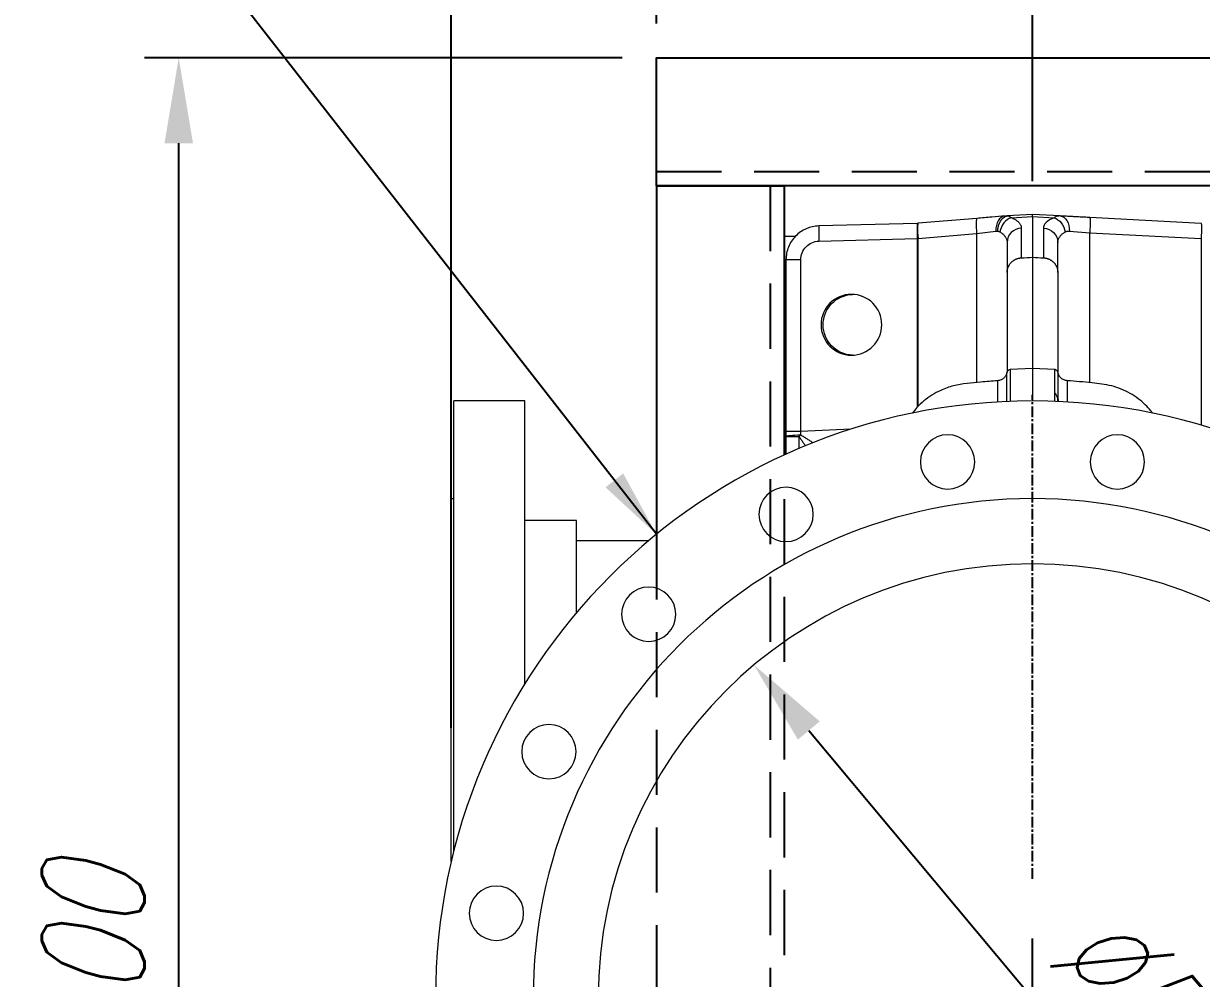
# Model space of a CAD drawing. Header units: millimetres. Extents: x -2122 to 22797, y 3569 to 89276.
# Drawn here: x -1198 to -509, y 82728 to 83286 of the extents above; entities that cross this region are included whole.
import ezdxf

# ---------------------------------------------------------------- set-up
doc = ezdxf.new("R2010")
doc.units = ezdxf.units.MM
doc.header["$LTSCALE"] = 20
doc.linetypes.add('CENTER', pattern=[2, 1.25, -0.25, 0.25, -0.25])
doc.linetypes.add('HIDDEN', pattern=[9.525, 6.35, -3.175])
doc.layers.add('IA-DIBUJO', color=3, linetype='Continuous', lineweight=30)
for name, color, linetype in [('IA-DIM', 7, 'Continuous'), ('IA-EJES', 4, 'CENTER'), ('IA-ESTRUCTURAS', 2, 'Continuous'), ('IA-SEGM', 1, 'HIDDEN'), ('IA-TEXT', 2, 'Continuous')]:
    doc.layers.add(name, color=color, linetype=linetype)
doc.styles.add('ING-AMB', font='romans.shx', dxfattribs={"width": 0.75, "oblique": 15})
doc.dimstyles.new('ING-AMB 16', dxfattribs={"dimscale": 16, "dimtxt": 3, "dimasz": 2.5, "dimexe": 1, "dimexo": 1, "dimgap": 1, "dimtad": 1, "dimdec": 0, "dimzin": 0, "dimdsep": 46, "dimtxsty": 'ING-AMB', "dimcen": 0.1, "dimclrd": 7, "dimclre": 7, "dimclrt": 2, "dimadec": 0, "dimazin": 0, "dimtfac": 1, "dimtdec": 0, "dimtmove": 0, "dimatfit": 0, "dimfxl": 1.25, "dimtfill": 1, "dimtolj": 1, "dimtzin": 0, "dimarcsym": 1})
doc.dimstyles.new('ING-AMB 20', dxfattribs={"dimscale": 20, "dimtxt": 3, "dimasz": 2.5, "dimexe": 1, "dimexo": 1, "dimgap": 1, "dimtad": 1, "dimdec": 0, "dimzin": 0, "dimdsep": 46, "dimtxsty": 'ING-AMB', "dimcen": 0.1, "dimclrd": 7, "dimclre": 7, "dimclrt": 2, "dimadec": 0, "dimazin": 0, "dimtfac": 1, "dimtdec": 0, "dimtmove": 0, "dimatfit": 0, "dimfxl": 1.25, "dimtolj": 1, "dimtzin": 0, "dimarcsym": 1})

# ---------------------------------------------------------------- blocks, each defined once
blk = doc.blocks.new('*U37')
at = {"layer": 'IA-EJES', "color": 0, "ltscale": 0.25, "transparency": 16777216}
blk.add_line((0, 69.85), (0, 352.75), dxfattribs=at)
at = {"layer": 'IA-EJES', "color": 0, "linetype": 'Continuous', "ltscale": 0.25, "transparency": 16777216}
blk.add_line((0, -34.925), (0, 34.925), dxfattribs=at)
blk = doc.blocks.new('*D38')
at = {"layer": 'Defpoints', "color": 0, "transparency": 16777216}
for p in [(-1107.3, 83266.24), (-827.86, 83266.24), (-827.86, 82166.24)]:
    blk.add_point(p, dxfattribs=at)
at = {"layer": 'IA-DIM', "color": 7, "lineweight": -2, "transparency": 16777216}
for p, q in [((-847.86, 83266.24), (-1127.3, 83266.24)), ((-1107.3, 82216.24), (-1107.3, 83216.24)), ((-847.86, 82166.24), (-1127.3, 82166.24))]:
    blk.add_line(p, q, dxfattribs=at)
at = {"layer": 'IA-DIM', "color": 7, "transparency": 16777216}
for points in [[(-1115.63, 83216.24), (-1098.97, 83216.24), (-1107.3, 83266.24)], [(-1115.63, 82216.24), (-1098.97, 82216.24), (-1107.3, 82166.24)]]:
    blk.add_solid(points, dxfattribs=at)
at = {"layer": 'IA-DIM', "color": 2, "transparency": 16777216, "insert": (-1157.3, 82716.24), "char_height": 60, "attachment_point": 5, "rotation": 90, "style": 'ING-AMB'}
blk.add_mtext('\\A1;1100', dxfattribs=at)
blk = doc.blocks.new('A$C95565289')
at = {"color": 0, "linetype": 'Continuous', "lineweight": 0}
for centre, radius in [((-3202.48, 13552.85), 349.25), ((-3202.48, 13552.85), 292.1), ((-3202.48, 13552.85), 254), ((-3516.07, 13503.19), 15.88), ((-3485.38, 13408.71), 15.88), ((-3426.99, 13328.35), 15.88), ((-3346.62, 13269.96), 15.88), ((-3252.15, 13239.26), 15.88), ((-3152.82, 13239.26), 15.88)]:
    blk.add_circle(centre, radius, dxfattribs=at)
blk = doc.blocks.new('*D40')
at = {"layer": 'Defpoints', "color": 0, "transparency": 16777216}
for p in [(-770.77, 82911.12), (-444.95, 82521.37)]:
    blk.add_point(p, dxfattribs=at)
at = {"layer": 'IA-DIM', "color": 7, "lineweight": -2, "transparency": 16777216}
blk.add_line((-738.7, 82872.76), (-477.01, 82559.73), dxfattribs=at)
at = {"layer": 'IA-DIM', "color": 7, "transparency": 16777216}
for points in [[(-732.3, 82878.1), (-745.09, 82867.41), (-770.77, 82911.12)], [(-470.62, 82565.07), (-483.41, 82554.38), (-444.95, 82521.37)]]:
    blk.add_solid(points, dxfattribs=at)
at = {"layer": 'IA-DIM', "color": 2, "transparency": 16777216, "insert": (-529.15, 82700.05), "char_height": 60, "attachment_point": 5, "rotation": 309.89462, "style": 'ING-AMB'}
blk.add_mtext('\\A1;∅508', dxfattribs=at)
blk = doc.blocks.new('*D50')
at = {"layer": 'Defpoints', "color": 0, "transparency": 16777216}
for p in [(-947.86, 83685.46), (-607.86, 83174.02), (-947.86, 82854.38)]:
    blk.add_point(p, dxfattribs=at)
at = {"layer": 'IA-DIM', "color": 7, "lineweight": -2, "transparency": 16777216}
for p, q in [((-947.86, 82874.38), (-947.86, 83705.46)), ((-607.86, 83194.02), (-607.86, 83705.46)), ((-657.86, 83685.46), (-897.86, 83685.46))]:
    blk.add_line(p, q, dxfattribs=at)
at = {"layer": 'IA-DIM', "color": 7, "transparency": 16777216}
for points in [[(-897.86, 83693.79), (-897.86, 83677.13), (-947.86, 83685.46)], [(-657.86, 83693.79), (-657.86, 83677.13), (-607.86, 83685.46)]]:
    blk.add_solid(points, dxfattribs=at)
at = {"layer": 'IA-DIM', "color": 2, "transparency": 16777216, "insert": (-777.86, 83735.46), "char_height": 60, "attachment_point": 5, "style": 'ING-AMB'}
blk.add_mtext('\\A1;340', dxfattribs=at)
blk = doc.blocks.new('*D52')
at = {"layer": 'Defpoints', "color": 0, "transparency": 16777216}
for p in [(464.14, 83685.46), (-607.86, 83255.76), (464.14, 82767.28)]:
    blk.add_point(p, dxfattribs=at)
at = {"layer": 'IA-DIM', "color": 7, "lineweight": -2, "transparency": 16777216}
for p, q in [((-607.86, 83275.76), (-607.86, 83705.46)), ((464.14, 82787.28), (464.14, 83705.46)), ((-557.86, 83685.46), (414.14, 83685.46))]:
    blk.add_line(p, q, dxfattribs=at)
at = {"layer": 'IA-DIM', "color": 7, "transparency": 16777216}
for points in [[(-557.86, 83693.79), (-557.86, 83677.13), (-607.86, 83685.46)], [(414.14, 83693.79), (414.14, 83677.13), (464.14, 83685.46)]]:
    blk.add_solid(points, dxfattribs=at)
at = {"layer": 'IA-DIM', "color": 2, "transparency": 16777216, "insert": (-71.86, 83735.46), "char_height": 60, "attachment_point": 5, "style": 'ING-AMB'}
blk.add_mtext('\\A1;1072', dxfattribs=at)
blk = doc.blocks.new('*D117')
at = {"layer": 'Defpoints', "color": 0, "transparency": 16777216}
for p in [(-827.86, 83882.69), (-827.86, 83266.24), (2067.14, 83266.24)]:
    blk.add_point(p, dxfattribs=at)
at = {"layer": 'IA-DIM', "color": 7, "lineweight": -2, "transparency": 16777216}
for p, q in [((-827.86, 83286.24), (-827.86, 83902.69)), ((2067.14, 83286.24), (2067.14, 83902.69)), ((2017.14, 83882.69), (-777.86, 83882.69))]:
    blk.add_line(p, q, dxfattribs=at)
at = {"layer": 'IA-DIM', "color": 7, "transparency": 16777216}
for points in [[(-777.86, 83891.03), (-777.86, 83874.36), (-827.86, 83882.69)], [(2017.14, 83891.03), (2017.14, 83874.36), (2067.14, 83882.69)]]:
    blk.add_solid(points, dxfattribs=at)
at = {"layer": 'IA-DIM', "color": 2, "transparency": 16777216, "insert": (619.64, 83932.69), "char_height": 60, "attachment_point": 5, "style": 'ING-AMB'}
blk.add_mtext('\\A1;2895', dxfattribs=at)
blk = doc.blocks.new('*D118')
at = {"layer": 'Defpoints', "color": 0, "transparency": 16777216}
for p in [(2200.2, 84040.9), (-947.86, 82854.38), (2200.2, 82816.02)]:
    blk.add_point(p, dxfattribs=at)
at = {"layer": 'IA-DIM', "color": 7, "lineweight": -2, "transparency": 16777216}
for p, q in [((-947.86, 82874.38), (-947.86, 84060.9)), ((2200.2, 82836.02), (2200.2, 84060.9)), ((-897.86, 84040.9), (2150.2, 84040.9))]:
    blk.add_line(p, q, dxfattribs=at)
at = {"layer": 'IA-DIM', "color": 7, "transparency": 16777216}
for points in [[(-897.86, 84049.23), (-897.86, 84032.56), (-947.86, 84040.9)], [(2150.2, 84049.23), (2150.2, 84032.56), (2200.2, 84040.9)]]:
    blk.add_solid(points, dxfattribs=at)
at = {"layer": 'IA-DIM', "color": 2, "transparency": 16777216, "insert": (626.17, 84090.9), "char_height": 60, "attachment_point": 5, "style": 'ING-AMB'}
blk.add_mtext('\\A1;3148', dxfattribs=at)

msp = doc.modelspace()

# ---------------------------------------------------------------- linework, layer by layer
at = {"layer": 'IA-DIBUJO', "color": 3, "linetype": 'Continuous', "lineweight": 0}
for p, q in [((-640.43, 83172.25), (-674.71, 83169.37)), ((-622.67, 83173.74), (-624.06, 83173.62)), ((-607.86, 83174.52), (-622.67, 83173.74)), ((-620.36, 83172.67), (-607.86, 83173.33)), ((-591.64, 83173.67), (-607.86, 83174.52)), ((-607.86, 83173.33), (-607.86, 83174.52)), ((-607.86, 83173.33), (-607.86, 83149.52)), ((-607.86, 83173.33), (-595.22, 83172.66)), ((-509.16, 83169.34), (-574.32, 83172.76)), ((-675.23, 83169.33), (-732.82, 83167.83)), ((-675.19, 83169.34), (-675.23, 83169.33)), ((-674.71, 83169.37), (-674.85, 83169.35)), ((-640.53, 83163.39), (-629.25, 83164.76)), ((-614.25, 83149.2), (-614.25, 83166.57)), ((-601.46, 83166.51), (-601.46, 83149.2)), ((-586.26, 83164.79), (-574.32, 83163.88)), ((-746.66, 83161.65), (-752.86, 83161.65)), ((-732.82, 83158.94), (-675.23, 83160.45)), ((-675.23, 83160.45), (-675.23, 83061.83)), ((-675.23, 83160.45), (-675.21, 83160.45)), ((-674.87, 83160.5), (-674.81, 83160.51)), ((-674.81, 83160.51), (-640.53, 83163.39)), ((-674.81, 83062.26), (-674.81, 83160.51)), ((-640.53, 83163.39), (-640.53, 83076.29)), ((-622.67, 83158.23), (-622.67, 83140.71)), ((-593.04, 83140.71), (-593.04, 83158.17)), ((-574.32, 83076.18), (-574.32, 83163.88)), ((-574.32, 83163.88), (-509.16, 83160.47)), ((-509.16, 83160.47), (-509.16, 83051.26)), ((-752.06, 83148.08), (-752.06, 83047.61)), ((-743.4, 83148.08), (-752.06, 83148.08)), ((-743.4, 83047.61), (-743.4, 83148.08)), ((-607.86, 83149.52), (-607.86, 83084.52)), ((-752.86, 83066.2), (-752.86, 83141.2)), ((-752.06, 83141.2), (-752.86, 83141.2)), ((-622.67, 83140.71), (-622.67, 83082.54)), ((-593.04, 83140.71), (-593.04, 83082.54)), ((-607.86, 83084.52), (-620.92, 83083.83)), ((-594.79, 83083.83), (-607.86, 83084.52)), ((-946.33, 82802.32), (-946.33, 83065.49)), ((-904.93, 83065.49), (-946.33, 83065.49)), ((-904.93, 82899.88), (-904.93, 83065.49)), ((-752.06, 83066.2), (-752.86, 83066.2)), ((-752.06, 83047.61), (-752.06, 83044.71)), ((-743.4, 83047.61), (-752.06, 83047.61)), ((-714.09, 83048.94), (-743.4, 83047.61)), ((-752.06, 83044.52), (-752.06, 83044.71)), ((-752.06, 83044.52), (-752.06, 83034.33)), ((-744.33, 83044.52), (-752.06, 83044.52)), ((-744.33, 83037.72), (-744.33, 83044.52)), ((-947.86, 82796.09), (-947.86, 83008.34)), ((-946.33, 83008.34), (-947.86, 83008.34)), ((-874.7, 82995.64), (-904.93, 82995.64)), ((-874.7, 82941.56), (-874.7, 82995.64)), ((-832.4, 82983.74), (-874.7, 82983.74))]:
    msp.add_line(p, q, dxfattribs=at)
for centre, major_axis, ratio, start_param, end_param in [((-639.68, 83163.39), (-0.74, 8.86), 0.095491, 0, 1.56277), ((-623.31, 83164.76), (-0.74, 8.86), 0.665908, 0, 1.514885), ((-619.9, 83164.33), (-3.36, -8.23), 0.762689, -2.585241, -1.269296), ((-732.59, 83158.94), (-0.23, 8.89), 0.026168, 0, 1.570111), ((-674.99, 83160.45), (-0.23, 8.89), 0.026168, 0, 1.570111), ((-674.96, 83160.45), (-0.23, 8.89), 0.028592, 0, 1.570048), ((-674.1, 83160.5), (-0.74, 8.86), 0.08588, 0, 1.563578), ((-673.96, 83160.51), (-0.74, 8.86), 0.095491, 0, 1.56277), ((-613.78, 83158.23), (-8.89, 0), 0.939693, -1.518436, 0), ((-692.91, 83966.8), (17.6, -806.35), 0.054305, 0.002367, 0.010179), ((-508.91, 83171.58), (0.07, -11.13), 0.461214, -0.063438, -0.033236)]:
    msp.add_ellipse(centre, major_axis=major_axis, ratio=ratio, start_param=start_param, end_param=end_param, dxfattribs=at)
at = {"layer": 'IA-DIBUJO', "color": 3, "linetype": 'Continuous', "lineweight": 0, "extrusion": (0, 0, -1)}
for centre, major_axis, ratio, start_param, end_param in [((-621.32, 83153.99), (-1.35, 19.74), 0.034018, 0.000537, 0.113305), ((-595.68, 83164.32), (3.31, -8.25), 0.758652, -2.58975, -1.27558), ((-592.1, 83164.79), (0.47, 8.88), 0.656337, 0, 1.536413), ((-574.79, 83163.88), (0.47, 8.88), 0.052264, 0, 1.568057), ((-693.34, 83489.78), (18.34, -320.44), 0.135854, -0.003627, 0.004211), ((-601.93, 83158.17), (8.89, 0), 0.939693, -1.518436, 0), ((-508.91, 83173.79), (-5.13, 0.2), 0.866804, -1.585897, -1.555695), ((-509.63, 83160.47), (0.47, 8.88), 0.052264, 0, 1.568057), ((-713.78, 83110.04), (0, -17.78), 0.999657, -4.712389, 1.570796), ((-712.54, 83110.04), (17.8, 0), 0.998972, -3.141593, -1.605752), ((-712.54, 83110.04), (17.8, 0), 0.998972, 1.605752, 3.141593), ((-743.17, 83047.6), (0.4, 19.81), 0.011734, -1.671474, -1.570257), ((-743.17, 83044.71), (-8.89, 0), 0.101107, 0, 1.540164), ((-743.16, 83044.62), (6.28, 7.72), 0.085429, -1.653305, -1.511703)]:
    msp.add_ellipse(centre, major_axis=major_axis, ratio=ratio, start_param=start_param, end_param=end_param, dxfattribs=at)
at = {"layer": 'IA-DIBUJO', "color": 3, "linetype": 'Continuous', "lineweight": 0}
for points, knots in [([(-624.06, 83173.62), (-626.28, 83173.44), (-628.87, 83173.22), (-631.67, 83172.98), (-634.47, 83172.75), (-637.46, 83172.5), (-640.43, 83172.25)], [0.8403366, 0.8403366, 0.8403366, 0.8403366, 1.1575806, 1.1575806, 1.1575806, 1.4748248, 1.4748248, 1.4748248, 1.4748248]), ([(-622.64, 83173.58), (-622.77, 83173.56), (-622.91, 83173.53), (-623.04, 83173.49), (-623.17, 83173.45), (-623.3, 83173.4), (-623.44, 83173.35), (-623.54, 83173.31), (-623.65, 83173.27), (-623.75, 83173.22), (-623.92, 83173.15), (-624.08, 83173.06), (-624.24, 83172.97), (-624.41, 83172.87), (-624.57, 83172.76), (-624.73, 83172.65), (-624.75, 83172.63), (-624.78, 83172.61), (-624.81, 83172.59), (-624.94, 83172.5), (-625.06, 83172.4), (-625.18, 83172.29), (-625.31, 83172.18), (-625.43, 83172.07), (-625.55, 83171.95), (-625.62, 83171.87), (-625.7, 83171.8), (-625.77, 83171.72), (-625.88, 83171.6), (-625.98, 83171.48), (-626.08, 83171.36), (-626.18, 83171.24), (-626.28, 83171.11), (-626.37, 83170.98), (-626.46, 83170.86), (-626.54, 83170.74), (-626.62, 83170.61), (-626.72, 83170.46), (-626.82, 83170.3), (-626.91, 83170.14), (-627, 83169.97), (-627.09, 83169.81), (-627.18, 83169.64), (-627.23, 83169.54), (-627.28, 83169.43), (-627.32, 83169.33), (-627.39, 83169.19), (-627.45, 83169.05), (-627.51, 83168.9), (-627.57, 83168.75), (-627.62, 83168.6), (-627.68, 83168.45), (-627.73, 83168.3), (-627.78, 83168.15), (-627.83, 83167.99), (-627.84, 83167.96), (-627.85, 83167.93), (-627.86, 83167.9), (-627.91, 83167.71), (-627.96, 83167.52), (-628.01, 83167.33), (-628.06, 83167.14), (-628.1, 83166.94), (-628.13, 83166.75), (-628.16, 83166.62), (-628.18, 83166.5), (-628.2, 83166.38), (-628.23, 83166.19), (-628.25, 83166.01), (-628.28, 83165.83), (-628.28, 83165.75), (-628.29, 83165.67), (-628.3, 83165.59), (-628.31, 83165.47), (-628.32, 83165.35), (-628.33, 83165.24), (-628.34, 83165.12), (-628.34, 83165), (-628.35, 83164.88), (-628.35, 83164.85), (-628.35, 83164.82), (-628.35, 83164.79)], [0, 0, 0, 0, 0.000283757, 0.000283757, 0.000283757, 0.000569682, 0.000569682, 0.000569682, 0.000800321, 0.000800321, 0.000800321, 0.001168861, 0.001168861, 0.001168861, 0.001539334, 0.001539334, 0.001539334, 0.001600641, 0.001600641, 0.001600641, 0.00190103, 0.00190103, 0.00190103, 0.002204646, 0.002204646, 0.002204646, 0.002400962, 0.002400962, 0.002400962, 0.002675656, 0.002675656, 0.002675656, 0.002949858, 0.002949858, 0.002949858, 0.003201282, 0.003201282, 0.003201282, 0.003509579, 0.003509579, 0.003509579, 0.003820636, 0.003820636, 0.003820636, 0.004001603, 0.004001603, 0.004001603, 0.004251107, 0.004251107, 0.004251107, 0.004500601, 0.004500601, 0.004500601, 0.004750769, 0.004750769, 0.004750769, 0.004801924, 0.004801924, 0.004801924, 0.005105171, 0.005105171, 0.005105171, 0.005410147, 0.005410147, 0.005410147, 0.005602244, 0.005602244, 0.005602244, 0.005882859, 0.005882859, 0.005882859, 0.006002405, 0.006002405, 0.006002405, 0.006178936, 0.006178936, 0.006178936, 0.006356838, 0.006356838, 0.006356838, 0.006402565, 0.006402565, 0.006402565, 0.006402565]), ([(-622.59, 83173.62), (-622.58, 83173.61), (-622.59, 83173.61), (-622.59, 83173.6), (-622.59, 83173.6), (-622.6, 83173.59), (-622.61, 83173.59), (-622.62, 83173.59), (-622.63, 83173.59), (-622.64, 83173.58)], [0, 0, 0, 0, 0.0000654423, 0.0000654423, 0.0000654423, 0.0001095013, 0.0001095013, 0.0001095013, 0.0001308846, 0.0001308846, 0.0001308846, 0.0001308846]), ([(-614.25, 83166.57), (-614.25, 83166.76), (-614.26, 83166.96), (-614.32, 83167.34), (-614.37, 83167.53), (-614.49, 83167.91), (-614.56, 83168.11), (-614.75, 83168.49), (-614.85, 83168.68), (-615.1, 83169.06), (-615.24, 83169.24), (-615.52, 83169.58), (-615.67, 83169.74), (-616, 83170.07), (-616.19, 83170.25), (-616.61, 83170.59), (-616.83, 83170.76), (-617.3, 83171.09), (-617.55, 83171.25), (-618.07, 83171.57), (-618.35, 83171.72), (-618.91, 83172.02), (-619.2, 83172.16), (-619.78, 83172.43), (-620.07, 83172.55), (-620.36, 83172.67)], [4.8644364, 4.8644364, 4.8644364, 4.8644364, 4.9204346, 4.9204346, 4.9769257, 4.9769257, 5.0339933, 5.0339933, 5.0912139, 5.0912139, 5.1483818, 5.1483818, 5.1972786, 5.1972786, 5.2542362, 5.2542362, 5.3111376, 5.3111376, 5.3676205, 5.3676205, 5.423734, 5.423734, 5.4791381, 5.4791381, 5.5301133, 5.5301133, 5.5301133, 5.5301133]), ([(-595.22, 83172.66), (-597.18, 83171.88), (-598.79, 83170.92), (-599.86, 83169.87), (-600.93, 83168.81), (-601.46, 83167.66), (-601.46, 83166.51)], [0.7457781, 0.7457781, 0.7457781, 0.7457781, 1.0822596, 1.0822596, 1.0822596, 1.4187489, 1.4187489, 1.4187489, 1.4187489]), ([(-591.64, 83173.67), (-592.33, 83173.7), (-592.97, 83173.64), (-594.16, 83173.32), (-594.71, 83173.05), (-595.22, 83172.66)], [0, 0, 0, 0, 0.001957642, 0.001957642, 0.003915285, 0.003915285, 0.003915285, 0.003915285]), ([(-574.32, 83172.76), (-574.84, 83172.79), (-575.37, 83172.81), (-576.43, 83172.87), (-576.96, 83172.9), (-578.03, 83172.95), (-578.56, 83172.98), (-579.63, 83173.04), (-580.16, 83173.06), (-581.22, 83173.12), (-581.75, 83173.15), (-582.7, 83173.2), (-583.14, 83173.22), (-584.08, 83173.27), (-584.58, 83173.3), (-585.58, 83173.35), (-586.07, 83173.37), (-587.03, 83173.42), (-587.5, 83173.45), (-588.43, 83173.5), (-588.88, 83173.52), (-589.76, 83173.57), (-590.18, 83173.59), (-590.95, 83173.63), (-591.3, 83173.65), (-591.64, 83173.67)], [4.7647489, 4.7647489, 4.7647489, 4.7647489, 4.8207767, 4.8207767, 4.8772711, 4.8772711, 4.9343366, 4.9343366, 4.9915789, 4.9915789, 5.0488491, 5.0488491, 5.0968852, 5.0968852, 5.1541224, 5.1541224, 5.2114114, 5.2114114, 5.268443, 5.268443, 5.3251779, 5.3251779, 5.3812989, 5.3812989, 5.4290213, 5.4290213, 5.4290213, 5.4290213]), ([(-732.82, 83167.83), (-735.37, 83167.76), (-737.89, 83167.2), (-742.55, 83165.16), (-744.68, 83163.68), (-748.23, 83160.04), (-749.65, 83157.87), (-751.56, 83153.16), (-752.06, 83150.62), (-752.06, 83148.08)], [1.596976, 1.596976, 1.596976, 1.596976, 1.98313, 1.98313, 2.369284, 2.369284, 2.755439, 2.755439, 3.141593, 3.141593, 3.141593, 3.141593]), ([(-628.35, 83164.79), (-628.18, 83164.77), (-628.02, 83164.75), (-627.7, 83164.67), (-627.54, 83164.63), (-627.24, 83164.51), (-627.09, 83164.44), (-626.93, 83164.35), (-626.91, 83164.34), (-626.89, 83164.33)], [0, 0, 0, 0, 0.00036327, 0.00036327, 0.000726768, 0.000726768, 0.001090772, 0.001090772, 0.001143575, 0.001143575, 0.001143575, 0.001143575]), ([(-588.73, 83164.32), (-588.6, 83164.4), (-588.46, 83164.47), (-588.16, 83164.59), (-588.01, 83164.64), (-587.77, 83164.7), (-587.67, 83164.72), (-587.57, 83164.74), (-587.57, 83164.74), (-587.45, 83164.76), (-587.34, 83164.77), (-587.1, 83164.8), (-586.98, 83164.8), (-586.72, 83164.81), (-586.59, 83164.81), (-586.39, 83164.8), (-586.33, 83164.79), (-586.26, 83164.79)], [0, 0, 0, 0, 0.000349042, 0.000349042, 0.000703279, 0.000703279, 0.00091334, 0.00091334, 0.000922737, 0.000922737, 0.001172937, 0.001172937, 0.001428923, 0.001428923, 0.001696001, 0.001696001, 0.00182668, 0.00182668, 0.00182668, 0.00182668]), ([(-743.4, 83148.08), (-743.4, 83149.48), (-743.13, 83150.88), (-742.08, 83153.47), (-741.3, 83154.66), (-739.35, 83156.66), (-738.17, 83157.47), (-735.61, 83158.59), (-734.22, 83158.9), (-732.82, 83158.94)], [3.141593, 3.141593, 3.141593, 3.141593, 3.527747, 3.527747, 3.913901, 3.913901, 4.300055, 4.300055, 4.686209, 4.686209, 4.686209, 4.686209]), ([(-626.89, 83164.33), (-626.65, 83164.19), (-626.42, 83164.04), (-626.2, 83163.89), (-625.97, 83163.74), (-625.75, 83163.58), (-625.55, 83163.42), (-625.34, 83163.25), (-625.14, 83163.08), (-624.95, 83162.91), (-624.76, 83162.73), (-624.58, 83162.55), (-624.41, 83162.37), (-624.24, 83162.18), (-624.08, 83161.99), (-623.94, 83161.8), (-623.87, 83161.72), (-623.81, 83161.63), (-623.76, 83161.55), (-623.62, 83161.35), (-623.5, 83161.15), (-623.39, 83160.95), (-623.27, 83160.75), (-623.18, 83160.54), (-623.09, 83160.34), (-623.01, 83160.13), (-622.93, 83159.92), (-622.88, 83159.71), (-622.82, 83159.5), (-622.77, 83159.29), (-622.74, 83159.08), (-622.7, 83158.87), (-622.68, 83158.66), (-622.68, 83158.45), (-622.67, 83158.38), (-622.67, 83158.3), (-622.67, 83158.23)], [0.7530721, 0.7530721, 0.7530721, 0.7530721, 0.8129194, 0.8129194, 0.8129194, 0.8734478, 0.8734478, 0.8734478, 0.9349025, 0.9349025, 0.9349025, 0.9967552, 0.9967552, 0.9967552, 1.0589257, 1.0589257, 1.0589257, 1.0859032, 1.0859032, 1.0859032, 1.148438, 1.148438, 1.148438, 1.2112001, 1.2112001, 1.2112001, 1.2737574, 1.2737574, 1.2737574, 1.3359324, 1.3359324, 1.3359324, 1.3973459, 1.3973459, 1.3973459, 1.4187489, 1.4187489, 1.4187489, 1.4187489]), ([(-593.04, 83158.17), (-593.04, 83158.38), (-593.03, 83158.59), (-593, 83158.8), (-592.98, 83159.01), (-592.94, 83159.22), (-592.89, 83159.43), (-592.84, 83159.64), (-592.78, 83159.85), (-592.7, 83160.06), (-592.63, 83160.27), (-592.54, 83160.48), (-592.44, 83160.68), (-592.33, 83160.89), (-592.22, 83161.09), (-592.09, 83161.29), (-592.04, 83161.37), (-591.99, 83161.45), (-591.93, 83161.52), (-591.8, 83161.72), (-591.65, 83161.91), (-591.49, 83162.1), (-591.33, 83162.29), (-591.16, 83162.47), (-590.97, 83162.65), (-590.79, 83162.83), (-590.6, 83163), (-590.4, 83163.17), (-590.2, 83163.33), (-589.99, 83163.5), (-589.77, 83163.65), (-589.55, 83163.81), (-589.33, 83163.96), (-589.1, 83164.1), (-588.98, 83164.18), (-588.86, 83164.25), (-588.73, 83164.32)], [4.8644364, 4.8644364, 4.8644364, 4.8644364, 4.9258249, 4.9258249, 4.9258249, 4.9878406, 4.9878406, 4.9878406, 5.0504982, 5.0504982, 5.0504982, 5.1132691, 5.1132691, 5.1132691, 5.1758114, 5.1758114, 5.1758114, 5.2009294, 5.2009294, 5.2009294, 5.263094, 5.263094, 5.263094, 5.3250515, 5.3250515, 5.3250515, 5.3863185, 5.3863185, 5.3863185, 5.4470465, 5.4470465, 5.4470465, 5.5068985, 5.5068985, 5.5068985, 5.5374072, 5.5374072, 5.5374072, 5.5374072]), ([(-622.76, 83082.2), (-622.87, 83081.57), (-623.09, 83080.95), (-623.71, 83079.83), (-624.11, 83079.31), (-625.06, 83078.44), (-625.61, 83078.08), (-626.83, 83077.54), (-627.52, 83077.36), (-628.21, 83077.32)], [0, 0, 0, 0, 1.920766, 1.920766, 3.847326, 3.847326, 5.773663, 5.773663, 7.850881, 7.850881, 7.850881, 7.850881]), ([(-622.79, 83065.17), (-622.79, 83066.36), (-622.79, 83067.48), (-622.78, 83070.18), (-622.78, 83071.68), (-622.77, 83073.7), (-622.77, 83074.34), (-622.77, 83075.54), (-622.77, 83076.11), (-622.76, 83078.75), (-622.76, 83080.25), (-622.76, 83081.61), (-622.76, 83081.92), (-622.76, 83082.16), (-622.76, 83082.2), (-622.76, 83082.2), (-622.76, 83082.2), (-622.76, 83082.2)], [0.15814914, 0.15814914, 0.15814914, 0.15814914, 0.16403078, 0.16403078, 0.1731436, 0.1731436, 0.17770001, 0.17770001, 0.18225642, 0.18225642, 0.20048206, 0.20048206, 0.20959488, 0.20959488, 0.21415129, 0.21415129, 0.21452993, 0.21452993, 0.21452993, 0.21452993]), ([(-620.92, 83083.83), (-621.13, 83083.82), (-621.35, 83083.77), (-621.74, 83083.62), (-621.93, 83083.5), (-622.26, 83083.23), (-622.4, 83083.06), (-622.56, 83082.78), (-622.61, 83082.69), (-622.68, 83082.53), (-622.7, 83082.46), (-622.74, 83082.33), (-622.75, 83082.26), (-622.76, 83082.2)], [0, 0, 0, 0, 0.640364, 0.640364, 1.282687, 1.282687, 1.924806, 1.924806, 2.240972, 2.240972, 2.447393, 2.447393, 2.660384, 2.660384, 2.660384, 2.660384]), ([(-620.92, 83083.83), (-620.92, 83083.83), (-620.92, 83083.83), (-620.92, 83083.83), (-620.92, 83083.78), (-620.92, 83083.55), (-620.92, 83083.24), (-620.92, 83081.87), (-620.92, 83080.35), (-620.93, 83077.69), (-620.93, 83077.12), (-620.93, 83075.9), (-620.94, 83075.26), (-620.94, 83073.21), (-620.94, 83071.7), (-620.95, 83068.57), (-620.96, 83066.96), (-620.96, 83065.25)], [0.07736687, 0.07736687, 0.07736687, 0.07736687, 0.07768068, 0.07768068, 0.08225013, 0.08225013, 0.09138904, 0.09138904, 0.10966684, 0.10966684, 0.11423629, 0.11423629, 0.11880575, 0.11880575, 0.12794465, 0.12794465, 0.13613026, 0.13613026, 0.13613026, 0.13613026]), ([(-607.86, 83084.52), (-607.86, 83084.52), (-607.86, 83084.02), (-607.86, 83081.02), (-607.86, 83077.04), (-607.86, 83069.41), (-607.86, 83067.53), (-607.86, 83065.49)], [0.80576467, 0.80576467, 0.80576467, 0.80576467, 0.82268474, 0.82268474, 0.85592911, 0.85592911, 0.86558554, 0.86558554, 0.86558554, 0.86558554]), ([(-594.75, 83065.25), (-594.76, 83066.96), (-594.76, 83068.56), (-594.77, 83071.7), (-594.77, 83073.21), (-594.78, 83075.25), (-594.78, 83075.9), (-594.78, 83077.11), (-594.78, 83077.68), (-594.79, 83080.35), (-594.79, 83081.86), (-594.79, 83083.24), (-594.79, 83083.54), (-594.79, 83083.78), (-594.79, 83083.83), (-594.79, 83083.83), (-594.79, 83083.83), (-594.79, 83083.83)], [0.15664511, 0.15664511, 0.15664511, 0.15664511, 0.16483302, 0.16483302, 0.17399041, 0.17399041, 0.17856911, 0.17856911, 0.18314781, 0.18314781, 0.20146259, 0.20146259, 0.21061999, 0.21061999, 0.21519868, 0.21519868, 0.21552471, 0.21552471, 0.21552471, 0.21552471]), ([(-592.95, 83082.2), (-592.96, 83082.25), (-592.97, 83082.3), (-593, 83082.41), (-593.02, 83082.48), (-593.09, 83082.68), (-593.16, 83082.81), (-593.34, 83083.1), (-593.48, 83083.25), (-593.8, 83083.52), (-593.99, 83083.63), (-594.38, 83083.78), (-594.59, 83083.82), (-594.79, 83083.83)], [0, 0, 0, 0, 0.15401, 0.15401, 0.370826, 0.370826, 0.798254, 0.798254, 1.404726, 1.404726, 2.04566, 2.04566, 2.659165, 2.659165, 2.659165, 2.659165]), ([(-592.95, 83082.2), (-592.95, 83082.2), (-592.95, 83082.2), (-592.95, 83082.2), (-592.95, 83082.15), (-592.95, 83081.92), (-592.95, 83081.61), (-592.95, 83080.25), (-592.95, 83078.75), (-592.94, 83076.1), (-592.94, 83075.54), (-592.94, 83074.33), (-592.94, 83073.69), (-592.93, 83071.67), (-592.93, 83070.17), (-592.93, 83067.47), (-592.92, 83066.35), (-592.92, 83065.17)], [0.07687894, 0.07687894, 0.07687894, 0.07687894, 0.07726536, 0.07726536, 0.08181038, 0.08181038, 0.09090042, 0.09090042, 0.10908051, 0.10908051, 0.11362553, 0.11362553, 0.11817055, 0.11817055, 0.12726059, 0.12726059, 0.13310886, 0.13310886, 0.13310886, 0.13310886]), ([(-587.5, 83077.32), (-588.14, 83077.36), (-588.78, 83077.51), (-589.97, 83078), (-590.53, 83078.35), (-591.49, 83079.19), (-591.91, 83079.7), (-592.58, 83080.85), (-592.83, 83081.52), (-592.95, 83082.2)], [0, 0, 0, 0, 1.920709, 1.920709, 3.847235, 3.847235, 5.773558, 5.773558, 7.848246, 7.848246, 7.848246, 7.848246]), ([(-628.21, 83077.32), (-631.54, 83077.1), (-634.86, 83076.83), (-643.49, 83075.99), (-648.86, 83075.61), (-656.59, 83073.67), (-659.11, 83072.78), (-663.29, 83070.88), (-665.02, 83069.94), (-668.3, 83067.87), (-669.87, 83066.72), (-672.8, 83064.28), (-674.17, 83062.97), (-676.41, 83060.55), (-677.32, 83059.45), (-678.17, 83058.34)], [0.000089, 0.000089, 0.000089, 0.000089, 10.001226, 10.001226, 25.997708, 25.997708, 33.945416, 33.945416, 39.837815, 39.837815, 45.700608, 45.700608, 51.483971, 51.483971, 55.943679, 55.943679, 55.943679, 55.943679]), ([(-628.21, 83064.9), (-628.21, 83065.05), (-628.21, 83065.2), (-628.21, 83065.35), (-628.21, 83065.89), (-628.21, 83066.4), (-628.21, 83066.9), (-628.21, 83067.41), (-628.21, 83067.89), (-628.21, 83068.36), (-628.21, 83068.66), (-628.21, 83068.96), (-628.21, 83069.25), (-628.21, 83069.54), (-628.21, 83069.83), (-628.21, 83070.1), (-628.21, 83070.65), (-628.21, 83071.17), (-628.21, 83071.66), (-628.21, 83072.17), (-628.21, 83072.65), (-628.21, 83073.09), (-628.21, 83074.37), (-628.21, 83075.36), (-628.21, 83076.05), (-628.21, 83076.9), (-628.21, 83077.32), (-628.21, 83077.32)], [19.522374, 19.522374, 19.522374, 19.522374, 19.610622, 19.610622, 19.610622, 19.925287, 19.925287, 19.925287, 20.242363, 20.242363, 20.242363, 20.450296, 20.450296, 20.450296, 20.658361, 20.658361, 20.658361, 21.074876, 21.074876, 21.074876, 21.513853, 21.513853, 21.513853, 22.779238, 22.779238, 22.779238, 24.312432, 24.312432, 24.312432, 24.312432]), ([(-587.5, 83077.32), (-587.5, 83077.32), (-587.5, 83077.28), (-587.5, 83077.03), (-587.5, 83076.49), (-587.5, 83075.78), (-587.5, 83074.94), (-587.5, 83074), (-587.5, 83073.01), (-587.5, 83071.85), (-587.5, 83070.61), (-587.5, 83069.36), (-587.5, 83068.48), (-587.5, 83067.92), (-587.5, 83067.59), (-587.5, 83067.37), (-587.5, 83067.21), (-587.5, 83067.13), (-587.5, 83067.03), (-587.5, 83066.91), (-587.5, 83066.75), (-587.5, 83066.56), (-587.5, 83066.36), (-587.5, 83066.1), (-587.5, 83065.77), (-587.5, 83065.37), (-587.5, 83065.08), (-587.5, 83064.92), (-587.5, 83064.9)], [16.253716, 16.253716, 16.253716, 16.253716, 16.540298, 17.053374, 17.530557, 17.971934, 18.378104, 18.751621, 19.0955, 19.410734, 19.814392, 20.119475, 20.343624, 20.42612, 20.488919, 20.56171, 20.571713, 20.591713, 20.611704, 20.631686, 20.67162, 20.711517, 20.751376, 20.791198, 20.870729, 20.95011, 21.029341, 21.042115, 21.042115, 21.042115, 21.042115]), ([(-537.54, 83058.34), (-537.88, 83058.79), (-538.23, 83059.23), (-539.62, 83060.92), (-540.74, 83062.14), (-543.2, 83064.54), (-544.57, 83065.71), (-547.49, 83067.92), (-549.07, 83068.96), (-552.38, 83070.85), (-554.12, 83071.7), (-557.73, 83073.16), (-559.59, 83073.78), (-563.39, 83074.75), (-565.34, 83075.09), (-569.22, 83075.59), (-571.16, 83075.83), (-577.89, 83076.58), (-582.69, 83077.01), (-587.5, 83077.32)], [24.372152, 24.372152, 24.372152, 24.372152, 26.163166, 26.163166, 31.277786, 31.277786, 36.734544, 36.734544, 42.42656, 42.42656, 48.24453, 48.24453, 54.121384, 54.121384, 60.024481, 60.024481, 65.882242, 65.882242, 80.336647, 80.336647, 80.336647, 80.336647]), ([(-594.76, 83070.2), (-594.37, 83069.64), (-594.05, 83069.04), (-593.36, 83067.38), (-593.11, 83066.29), (-593.05, 83065.18)], [-140.597425, -140.597425, -140.597425, -140.597425, -140.089713, -140.089713, -139.262054, -139.262054, -139.262054, -139.262054]), ([(-744.33, 83044.52), (-743.96, 83043.98), (-743.58, 83043.44), (-743.21, 83042.9), (-742.82, 83042.35), (-742.44, 83041.8), (-742.06, 83041.25), (-741.67, 83040.68), (-741.28, 83040.12), (-740.89, 83039.56), (-740.82, 83039.45), (-740.75, 83039.35), (-740.68, 83039.25)], [4.8170827, 4.8170827, 4.8170827, 4.8170827, 4.876531, 4.876531, 4.876531, 4.9370751, 4.9370751, 4.9370751, 4.99925, 4.99925, 4.99925, 5.0104965, 5.0104965, 5.0104965, 5.0104965]), ([(-736.24, 83041.04), (-736.45, 83041.17), (-736.66, 83041.31), (-736.87, 83041.44), (-737.44, 83041.8), (-738.02, 83042.17), (-738.59, 83042.54), (-739.16, 83042.9), (-739.73, 83043.26), (-740.3, 83043.62), (-740.86, 83043.97), (-741.41, 83044.33), (-741.97, 83044.68), (-742.46, 83044.99), (-742.95, 83045.3), (-743.44, 83045.61)], [1.2111407, 1.2111407, 1.2111407, 1.2111407, 1.2341211, 1.2341211, 1.2341211, 1.2962575, 1.2962575, 1.2962575, 1.3573949, 1.3573949, 1.3573949, 1.4167279, 1.4167279, 1.4167279, 1.4694597, 1.4694597, 1.4694597, 1.4694597])]:
    msp.add_open_spline(points, degree=3, knots=knots, dxfattribs=at)
for points in [[(-622.64, 83173.58), (-623.09, 83173.65), (-623.57, 83173.66), (-624.06, 83173.62)], [(-620.36, 83172.67), (-621.02, 83173.18), (-621.76, 83173.49), (-622.59, 83173.62)], [(-629.25, 83164.76), (-628.94, 83164.8), (-628.64, 83164.81), (-628.35, 83164.79)], [(-614.25, 83149.2), (-612.12, 83149.3), (-609.99, 83149.41), (-607.86, 83149.52)], [(-607.86, 83149.52), (-605.73, 83149.41), (-603.59, 83149.3), (-601.46, 83149.2)]]:
    msp.add_open_spline(points, degree=3, dxfattribs=at)
for points, weights in [([(-622.67, 83173.74), (-622.67, 83173.74), (-622.67, 83173.74), (-622.67, 83173.74)], [1, 0.999999904181, 0.999999904181, 1]), ([(-622.67, 83140.71), (-622.67, 83145.48), (-619.23, 83148.95), (-614.25, 83149.2)], [1, 0.816916247342, 0.816916247342, 1]), ([(-601.46, 83149.2), (-596.48, 83148.95), (-593.04, 83145.48), (-593.04, 83140.71)], [1, 0.816916247341, 0.816916247341, 1])]:
    msp.add_rational_spline(points, weights, degree=3, dxfattribs=at)
at = {"layer": 'IA-ESTRUCTURAS'}
for points in [[(-827.86, 83191.24), (-827.86, 83266.24), (2067.14, 83266.24), (2067.14, 83191.24), (-827.86, 83191.24), (-752.86, 83191.24)], [(-752.86, 83191.24), (-827.86, 83191.24), (-827.86, 82987.49)], [(-752.86, 83033.97), (-752.86, 83191.24), (-752.86, 83191.24)]]:
    msp.add_lwpolyline(points, dxfattribs=at)
at = {"layer": 'IA-SEGM', "ltscale": 0.3}
for p, q in [((-827.86, 83199.74), (2067.14, 83199.74)), ((-761.36, 83191.24), (-761.36, 82241.24))]:
    msp.add_line(p, q, dxfattribs=at)
for points in [[(-752.86, 82398.52), (-752.86, 83014.99)], [(-827.86, 82987.49), (-827.86, 82445)]]:
    msp.add_lwpolyline(points, dxfattribs=at)

# ---------------------------------------------------------------- block references
at = {"layer": 'IA-DIBUJO', "color": 2, "linetype": 'Continuous', "lineweight": 0, "xscale": -1, "rotation": 180}
msp.add_blockref('A$C95565289', (2594.63, 96269.1), dxfattribs=at)
at = {"layer": 'IA-EJES', "ltscale": 0.25}
msp.add_blockref('*U37', (-607.86, 82716.24), dxfattribs=at)

# ---------------------------------------------------------------- dimensions: what is measured, and where the dimension line sits
at = {"layer": 'IA-DIM'}
for base, p1, p2, picture, middle in [((2200.2, 84040.9), (-947.86, 82854.38), (2200.2, 82816.02), '*D118', (626.17, 84090.9)), ((-827.86, 83882.69), (2067.14, 83266.24), (-827.86, 83266.24), '*D117', (619.64, 83932.69)), ((-947.86, 83685.46), (-607.86, 83174.02), (-947.86, 82854.38), '*D50', (-777.86, 83735.46)), ((464.14, 83685.46), (-607.86, 83255.76), (464.14, 82767.28), '*D52', (-71.86, 83735.46))]:
    dim = msp.add_linear_dim(base=base, p1=p1, p2=p2, dimstyle='ING-AMB 20', override={"dimpost": '\\X'}, dxfattribs=at)
    dim.commit()
    dim.dimension.update_dxf_attribs({"geometry": picture, "text_midpoint": middle})
dim = msp.add_linear_dim(base=(-1107.3, 83266.24), p1=(-827.86, 82166.24), p2=(-827.86, 83266.24), angle=270, dimstyle='ING-AMB 20', override={"dimpost": '\\X'}, dxfattribs=at)
dim.commit()
dim.dimension.update_dxf_attribs({"geometry": '*D38', "text_midpoint": (-1157.3, 82716.24)})
dim = msp.add_diameter_dim_2p(p1=(-770.77, 82911.12), p2=(-444.95, 82521.37), dimstyle='ING-AMB 20', override={"dimpost": '\\X'}, dxfattribs=at)
dim.commit()
dim.dimension.update_dxf_attribs({"geometry": '*D40', "text_midpoint": (-567.51, 82667.98), "dimtype": 163})

# ---------------------------------------------------------------- leaders
at = {"layer": 'IA-TEXT'}
msp.add_leader([(-827.86, 82987.49), (-1163.99, 83418.15), (-1200.16, 83418.15)], dimstyle='ING-AMB 16', override={"dimgap": 1, "dimtad": 0}, dxfattribs=at)

doc.saveas('drawing.dxf')
